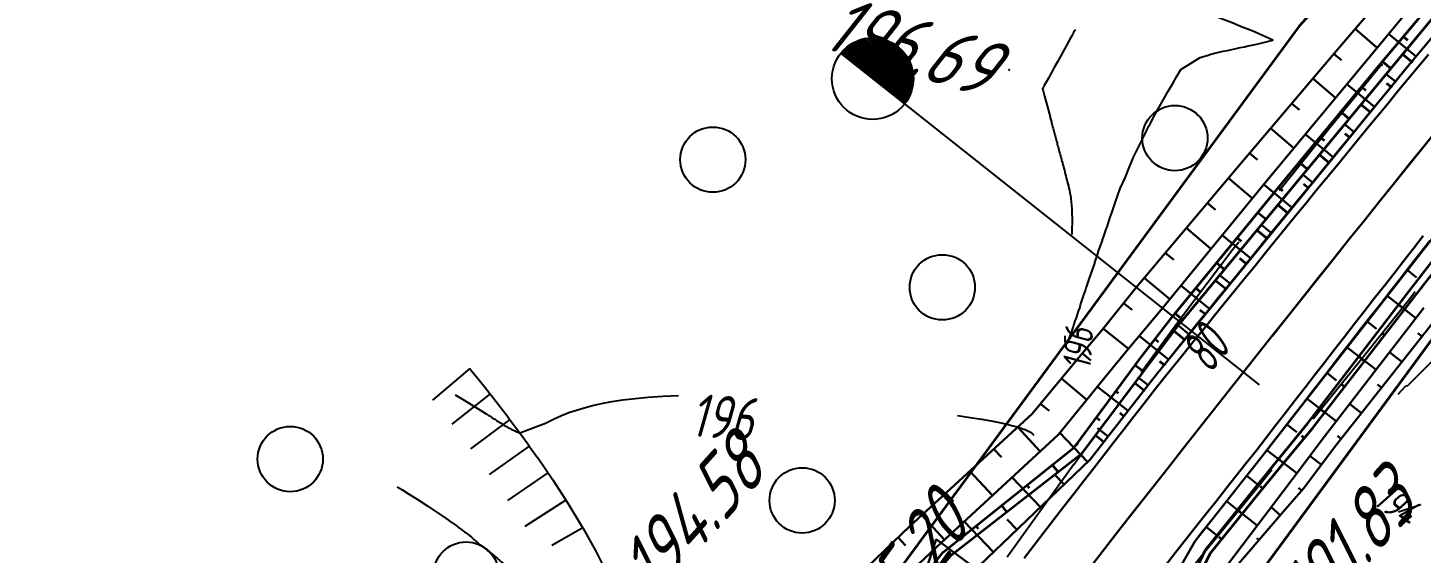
# Model space of a CAD drawing. Header units: millimetres. Extents: x -698 to 8131, y -704 to 4503.
# Drawn here: x 5804.4 to 5889.9, y 3443.6 to 3475.8 of the extents above; entities that cross this region are included whole.
import ezdxf

# ---------------------------------------------------------------- set-up
doc = ezdxf.new("R2010")
doc.units = ezdxf.units.MM
for name, pattern in [('CONTI', [0]), ('DASHED', [0.75, 0.5, -0.25]), ('STROT', [1.7, 0.5, -1.2])]:
    doc.linetypes.add(name, pattern=pattern)
for name, color, linetype, lineweight in [('10', 1, 'Continuous', 35), ('КОПИЯ_ОСЬ_13_ОТКОСЫ', 7, 'Continuous', 30), ('КОПИЯ_ОСЬ_ГРАНИЦЫ_ПОЛОС', 7, 'Continuous', 30), ('КОПИЯ_ОСЬ_ОТКОСЫ', 7, 'Continuous', 30), ('ОСЬ_ВЕРХ_ПОКРЫТИЯ_ГРАНИЦЫ_ПОЛОС', 7, 'Continuous', 30), ('ОСЬ_ВЕРХ_ПОКРЫТИЯ_ОСЬ', 1, 'Continuous', 30), ('Ось_примыкания', 1, 'Continuous', 35)]:
    doc.layers.add(name, color=color, linetype=linetype, lineweight=lineweight)
for name, color, linetype in [('GOR_BDEFAULT', 212, 'CONTI'), ('PI_OTDEFAULT', 172, 'CONTI'), ('PI_TTDEFAULT', 5, 'CONTI'), ('SIT_LDEFAULT', 7, 'CONTI'), ('ZAPSKDEFAULT', 7, 'CONTI'), ('канава', 7, 'Continuous'), ('ОСЬ_ВЕРХ_ПОКРЫТИЯ_КИЛОМЕТЫ', 1, 'Continuous'), ('ОСЬ_ВЕРХ_ПОКРЫТИЯ_ПИКЕТЫ', 1, 'Continuous'), ('разметка', 7, 'Continuous')]:
    doc.layers.add(name, color=color, linetype=linetype)
doc.layers.get('КОПИЯ_ОСЬ_ОТКОСЫ').off()
doc.styles.add('eskd', font='isocpeui.ttf', dxfattribs={"width": 1.2})
doc.styles.add('SHRFT', font='isocpeui.ttf', dxfattribs={"width": 3.5})
doc.styles.get("Standard").update_dxf_attribs({"font": 'isocpeui.ttf'})

# ---------------------------------------------------------------- blocks, each defined once
blk = doc.blocks.new('BL_2004')
at = {"color": 0}
blk.add_circle((0, 0), 2, dxfattribs=at)
blk = doc.blocks.new('6')
at = {"layer": 'канава', "color": 5, "linetype": 'Continuous', "lineweight": 30}
for p, q in [((-1.5, -1.25), (-1.5, 1.25)), ((0, 0.75), (-1.5, 1.25)), ((0, 0.75), (0, -0.75)), ((0, -0.75), (-1.5, -1.25))]:
    blk.add_line(p, q, dxfattribs=at)

msp = doc.modelspace()

# ---------------------------------------------------------------- linework, layer by layer
at = {"layer": '10'}
for p, q in [((5882.403, 3475.894), (5847.463, 3428.424)), ((5861.743, 3417.534), (5896.313, 3464.524))]:
    msp.add_line(p, q, dxfattribs=at)
for points in [[(6238.293, 3301.534), (6214.783, 3329.634), (6217.613, 3334.674), (6201.893, 3353.614), (6122.393, 3443.184), (6075.943, 3479.714), (6071.443, 3471.734), (6046.843, 3491.884), (6036.623, 3498.524), (6027.313, 3504.584), (5993.813, 3539.054), (5979.813, 3548.044), (5955.803, 3550.194), (5957.43, 3542.112), (5944.183, 3536.974), (5916.353, 3513.414), (5882.403, 3475.894), (5847.463, 3428.424), (5792.553, 3358.754), (5758.633, 3317.974), (5746.863, 3308.254), (5727.483, 3300.384), (5710.163, 3297.724), (5663.993, 3297.174)], [(5668.943, 3282.924), (5691.213, 3283.214), (5715.383, 3283.534), (5731.483, 3282.514), (5756.173, 3292.654), (5771.353, 3305.204), (5806.503, 3347.444), (5861.743, 3417.534), (5896.313, 3464.524), (5928.863, 3500.484), (5953.493, 3521.324), (5961.075, 3524.004), (5961.973, 3519.544), (5973.723, 3518.514), (5991.113, 3509.764), (6033.343, 3476.014), (6101.723, 3421.424), (6179.233, 3334.084), (6258.813, 3239.134), (6289.813, 3206.734), (6289.813, 3206.734), (6295.553, 3197.384), (6325.453, 3130.564)]]:
    msp.add_lwpolyline(points, dxfattribs=at)
at = {"layer": 'GOR_BDEFAULT', "color": 212, "flags": 128}
for points, elevation in [([(5868.029, 3456.92), (5868.029, 3456.73), (5868.049, 3456.59), (5868.069, 3456.5), (5868.089, 3456.46), (5868.119, 3456.45), (5868.159, 3456.48), (5868.209, 3456.55), (5868.259, 3456.64), (5868.309, 3456.76), (5868.369, 3456.91), (5868.429, 3457.07), (5868.489, 3457.25), (5868.549, 3457.43), (5868.619, 3457.63), (5868.679, 3457.83), (5868.749, 3458.03), (5868.819, 3458.23), (5868.879, 3458.42), (5868.949, 3458.62), (5869.009, 3458.81), (5869.069, 3459), (5869.129, 3459.18), (5869.189, 3459.36), (5869.249, 3459.53), (5869.299, 3459.7), (5869.349, 3459.86), (5869.399, 3460), (5869.449, 3460.14), (5869.489, 3460.27), (5869.529, 3460.39), (5869.849, 3461.32), (5869.869, 3461.37), (5869.879, 3461.42), (5869.899, 3461.48), (5869.919, 3461.53), (5869.939, 3461.59), (5869.959, 3461.65), (5869.979, 3461.71), (5869.999, 3461.77), (5870.019, 3461.83), (5870.039, 3461.89), (5870.059, 3461.95), (5870.079, 3462), (5870.089, 3462.06), (5870.109, 3462.11), (5870.129, 3462.16), (5870.339, 3462.76), (5870.349, 3462.81), (5870.369, 3462.86), (5870.389, 3462.91), (5870.409, 3462.97), (5870.429, 3463.03), (5870.449, 3463.09), (5870.469, 3463.15), (5870.489, 3463.21), (5870.509, 3463.27), (5870.529, 3463.33), (5870.549, 3463.39), (5870.569, 3463.45), (5870.589, 3463.5), (5870.609, 3463.56), (5870.629, 3463.61), (5870.849, 3464.25), (5870.869, 3464.3), (5870.889, 3464.35), (5870.899, 3464.4), (5870.919, 3464.46), (5870.939, 3464.52), (5870.959, 3464.58), (5870.979, 3464.64), (5870.999, 3464.7), (5871.029, 3464.76), (5871.049, 3464.83), (5871.069, 3464.89), (5871.089, 3464.95), (5871.109, 3465.02), (5871.129, 3465.08), (5871.149, 3465.14), (5871.439, 3465.95), (5871.749, 3466.6), (5872.009, 3467.28), (5872.259, 3467.88), (5872.669, 3468.69), (5872.709, 3468.77), (5872.749, 3468.85), (5872.789, 3468.93), (5872.829, 3469.01), (5872.869, 3469.1), (5872.909, 3469.18), (5872.949, 3469.27), (5872.989, 3469.35), (5873.029, 3469.44), (5873.069, 3469.52), (5873.109, 3469.6), (5873.149, 3469.68), (5873.179, 3469.75), (5873.209, 3469.82), (5873.249, 3469.88), (5873.529, 3470.43), (5873.749, 3470.8), (5874.009, 3471.26), (5874.379, 3471.92), (5874.659, 3472.39), (5874.889, 3472.8), (5875.149, 3473.25), (5876.349, 3473.99), (5876.549, 3474.05), (5876.769, 3474.11), (5876.999, 3474.18), (5877.239, 3474.24), (5877.489, 3474.3), (5877.749, 3474.36), (5878.019, 3474.42), (5878.279, 3474.48), (5878.539, 3474.53), (5878.799, 3474.59), (5879.049, 3474.64), (5879.279, 3474.69), (5879.509, 3474.73), (5879.709, 3474.78), (5879.899, 3474.81), (5880.799, 3475.05), (5879.709, 3475.54), (5879.469, 3475.64), (5879.209, 3475.74), (5878.919, 3475.85), (5878.619, 3475.97), (5878.299, 3476.1), (5877.969, 3476.23), (5877.639, 3476.36), (5877.299, 3476.49), (5876.969, 3476.63), (5876.639, 3476.76), (5876.329, 3476.89), (5876.019, 3477.01), (5875.739, 3477.13), (5875.479, 3477.24), (5875.249, 3477.34), (5874.219, 3477.99), (5874.219, 3478.1), (5874.289, 3478.25), (5874.329, 3478.34), (5874.319, 3478.4), (5874.349, 3478.49), (5874.439, 3478.63), (5874.569, 3478.82), (5874.739, 3479.04), (5874.939, 3479.3), (5875.149, 3479.58), (5875.379, 3479.87), (5875.619, 3480.17), (5875.849, 3480.47), (5876.079, 3480.75), (5876.279, 3481), (5876.449, 3481.22), (5876.589, 3481.4), (5876.699, 3481.53)], 196), ([(5868.679, 3475.69), (5868.649, 3475.64), (5868.579, 3475.51), (5868.469, 3475.31), (5868.329, 3475.06), (5868.169, 3474.76), (5867.979, 3474.43), (5867.789, 3474.08), (5867.589, 3473.72), (5867.389, 3473.36), (5867.199, 3473.03), (5867.039, 3472.72), (5866.889, 3472.47), (5866.779, 3472.27), (5866.709, 3472.14), (5866.679, 3472.06), (5866.709, 3471.93), (5866.799, 3471.61), (5866.939, 3471.09), (5867.139, 3470.34), (5867.149, 3470.28), (5867.169, 3470.22), (5867.179, 3470.16), (5867.199, 3470.09), (5867.219, 3470.03), (5867.229, 3469.97), (5867.249, 3469.9), (5867.269, 3469.83), (5867.289, 3469.76), (5867.309, 3469.69), (5867.329, 3469.62), (5867.349, 3469.55), (5867.369, 3469.48), (5867.379, 3469.4), (5867.409, 3469.33), (5867.429, 3469.25), (5867.449, 3469.17), (5867.469, 3469.09), (5867.489, 3469.01), (5867.509, 3468.93), (5867.529, 3468.85), (5867.559, 3468.76), (5867.579, 3468.67), (5867.599, 3468.59), (5867.629, 3468.5), (5867.649, 3468.4), (5867.679, 3468.31), (5867.699, 3468.22), (5867.729, 3468.12), (5867.749, 3468.03), (5867.779, 3467.93), (5867.809, 3467.83), (5867.829, 3467.72), (5867.859, 3467.62), (5867.889, 3467.52), (5867.919, 3467.41), (5867.949, 3467.3), (5867.979, 3467.19), (5868.009, 3467.08), (5868.039, 3466.96), (5868.069, 3466.85), (5868.099, 3466.73), (5868.129, 3466.61), (5868.159, 3466.49), (5868.189, 3466.37), (5868.229, 3466.24), (5868.259, 3466.11), (5868.289, 3465.98), (5868.319, 3465.84), (5868.349, 3465.68), (5868.379, 3465.52), (5868.409, 3465.34), (5868.429, 3465.14), (5868.449, 3464.92), (5868.459, 3464.69), (5868.469, 3464.43), (5868.479, 3464.14), (5868.479, 3463.83), (5868.469, 3463.49), (5868.459, 3463.12)], 196), ([(5897.279, 3461.96), (5895.079, 3459.8), (5893.099, 3457.86), (5891.389, 3456.18), (5890.019, 3454.82), (5889.059, 3453.86), (5888.959, 3453.84)], 196), ([(5888.939, 3453.84), (5888.469, 3453.32)], 196), ([(5830.649, 3453.31), (5831.099, 3453.03), (5831.739, 3452.64), (5832.559, 3452.13), (5832.619, 3452.09), (5832.679, 3452.05), (5832.749, 3452.01), (5832.809, 3451.97), (5832.879, 3451.93), (5832.939, 3451.88), (5833.009, 3451.84), (5833.079, 3451.8), (5833.139, 3451.76), (5833.209, 3451.71), (5833.279, 3451.67), (5833.349, 3451.63), (5833.429, 3451.58), (5833.499, 3451.54), (5833.569, 3451.49), (5833.639, 3451.45), (5833.719, 3451.4), (5833.789, 3451.36), (5833.869, 3451.32), (5833.939, 3451.28), (5834.019, 3451.24), (5834.089, 3451.2), (5834.159, 3451.16), (5834.229, 3451.13), (5834.299, 3451.09), (5834.369, 3451.06), (5834.439, 3451.04), (5834.499, 3451.02), (5834.559, 3451), (5834.619, 3450.98), (5836.199, 3451.57), (5836.429, 3451.69), (5836.689, 3451.81), (5836.989, 3451.95), (5837.319, 3452.09), (5837.689, 3452.23), (5838.099, 3452.37), (5838.559, 3452.51), (5839.069, 3452.64), (5839.629, 3452.77), (5840.249, 3452.89), (5840.929, 3452.99), (5841.679, 3453.08), (5842.489, 3453.16), (5843.379, 3453.22), (5844.339, 3453.25)], 196), ([(5861.459, 3452.03), (5862.239, 3451.92), (5862.929, 3451.81), (5863.529, 3451.7), (5864.039, 3451.6), (5864.479, 3451.5), (5864.849, 3451.41), (5865.159, 3451.33), (5865.409, 3451.24), (5865.609, 3451.17), (5865.769, 3451.1), (5865.889, 3451.03), (5865.979, 3450.97), (5866.049, 3450.91), (5866.099, 3450.87), (5866.139, 3450.82)], 196), ([(5827.089, 3447.67), (5827.379, 3447.49), (5827.789, 3447.24), (5828.319, 3446.9), (5828.979, 3446.48), (5829.739, 3445.97), (5829.799, 3445.93), (5829.849, 3445.89), (5829.909, 3445.85), (5829.959, 3445.82), (5830.009, 3445.78), (5830.069, 3445.74), (5830.119, 3445.71), (5830.169, 3445.67), (5830.219, 3445.64), (5830.259, 3445.61), (5830.309, 3445.58), (5830.349, 3445.55), (5830.389, 3445.52), (5830.419, 3445.5), (5830.449, 3445.47), (5830.779, 3445.24), (5830.809, 3445.21), (5830.849, 3445.18), (5830.889, 3445.15), (5830.929, 3445.12), (5830.979, 3445.09), (5831.029, 3445.05), (5831.079, 3445.02), (5831.129, 3444.98), (5831.169, 3444.95), (5831.219, 3444.91), (5831.269, 3444.88), (5831.309, 3444.85), (5831.359, 3444.81), (5831.399, 3444.78), (5831.429, 3444.76), (5831.659, 3444.57), (5831.779, 3444.45), (5832.069, 3444.2), (5832.109, 3444.16), (5832.149, 3444.13), (5832.199, 3444.1), (5832.249, 3444.06), (5832.299, 3444.02), (5832.349, 3443.98), (5832.399, 3443.94), (5832.449, 3443.9), (5832.509, 3443.86), (5832.559, 3443.82), (5832.609, 3443.78), (5832.659, 3443.74), (5832.699, 3443.71), (5832.749, 3443.67), (5832.789, 3443.64), (5833.239, 3443.26), (5833.279, 3443.23), (5833.329, 3443.19), (5833.379, 3443.15), (5833.429, 3443.11), (5833.479, 3443.07), (5833.529, 3443.02), (5833.589, 3442.98), (5833.639, 3442.94), (5833.689, 3442.89), (5833.749, 3442.85), (5833.799, 3442.81), (5833.849, 3442.77), (5833.899, 3442.73), (5833.939, 3442.69), (5833.979, 3442.66), (5834.309, 3442.36), (5834.639, 3442.05), (5834.679, 3442.01), (5834.729, 3441.98), (5834.769, 3441.93), (5834.819, 3441.89), (5834.869, 3441.85), (5834.929, 3441.8), (5834.979, 3441.76), (5835.029, 3441.71), (5835.089, 3441.67), (5835.139, 3441.62), (5835.189, 3441.58), (5835.239, 3441.53), (5835.289, 3441.49), (5835.329, 3441.45), (5835.379, 3441.42), (5835.829, 3441), (5835.869, 3440.96), (5835.909, 3440.92), (5835.959, 3440.88), (5836.009, 3440.83), (5836.059, 3440.79), (5836.109, 3440.74), (5836.159, 3440.69), (5836.209, 3440.65), (5836.259, 3440.6), (5836.309, 3440.55), (5836.359, 3440.51), (5836.409, 3440.46), (5836.449, 3440.42), (5836.489, 3440.38), (5836.529, 3440.34), (5836.959, 3439.93), (5836.989, 3439.89), (5837.029, 3439.85), (5837.079, 3439.8), (5837.119, 3439.76), (5837.169, 3439.71), (5837.219, 3439.66), (5837.269, 3439.61), (5837.319, 3439.55), (5837.369, 3439.5), (5837.419, 3439.44), (5837.479, 3439.38), (5837.529, 3439.33), (5837.589, 3439.27), (5837.639, 3439.21), (5837.699, 3439.15), (5837.749, 3439.09), (5837.809, 3439.02), (5837.859, 3438.96), (5837.919, 3438.9), (5837.969, 3438.84), (5838.029, 3438.77), (5838.079, 3438.71), (5838.139, 3438.64), (5838.199, 3438.57), (5838.259, 3438.49), (5838.319, 3438.42), (5838.389, 3438.34), (5838.449, 3438.26), (5838.519, 3438.17), (5838.599, 3438.08)], 194), ([(5889.869, 3446.56), (5889.239, 3446.35), (5888.509, 3446.11)], 194)]:
    msp.add_lwpolyline(points, dxfattribs=dict(at, elevation=elevation))
at = {"layer": 'PI_TTDEFAULT', "color": 5}
msp.add_point((5864.619, 3473.22, 196.688), dxfattribs=at)
at = {"layer": 'SIT_LDEFAULT', "color": 7}
for p, q in [((5887.429, 3473.49), (5884.289, 3469.67)), ((5887.509, 3473.57), (5887.439, 3473.48)), ((5884.289, 3469.67), (5881.219, 3465.85)), ((5881.219, 3465.85), (5881.189, 3465.82)), ((5878.719, 3462.67), (5878.289, 3462.12)), ((5878.289, 3462.12), (5875.259, 3458.13)), ((5886.259, 3455.53), (5889.119, 3459.11)), ((5889.119, 3459.11), (5889.529, 3459.63)), ((5875.259, 3458.13), (5872.719, 3454.68)), ((5883.269, 3451.83), (5886.259, 3455.53)), ((5831.539, 3454.92), (5829.259, 3452.97)), ((5831.539, 3454.92), (5831.659, 3454.78)), ((5831.659, 3454.78), (5831.969, 3454.38)), ((5831.979, 3454.38), (5832.489, 3453.75)), ((5832.489, 3453.75), (5833.149, 3452.92)), ((5832.789, 3453.36), (5830.449, 3451.5)), ((5833.149, 3452.92), (5833.919, 3451.91)), ((5834.009, 3451.78), (5831.599, 3449.99)), ((5833.909, 3451.91), (5834.769, 3450.75)), ((5870.369, 3451.45), (5868.589, 3449)), ((5834.779, 3450.75), (5835.199, 3450.16)), ((5835.189, 3450.16), (5832.739, 3448.42)), ((5835.189, 3450.16), (5835.679, 3449.47)), ((5835.689, 3449.47), (5836.639, 3448.09)), ((5868.579, 3449), (5865.289, 3444.44)), ((5879.989, 3447.81), (5880.739, 3448.73)), ((5836.339, 3448.52), (5833.869, 3446.82)), ((5836.639, 3448.09), (5837.569, 3446.65)), ((5876.589, 3443.63), (5879.989, 3447.81)), ((5837.439, 3446.85), (5834.919, 3445.22)), ((5837.569, 3446.65), (5838.459, 3445.17)), ((5838.479, 3445.14), (5836.569, 3444.07)), ((5838.459, 3445.17), (5838.479, 3445.14)), ((5838.479, 3445.14), (5839.289, 3443.68)), ((5865.289, 3444.44), (5864.509, 3443.34)), ((5839.289, 3443.68), (5840.029, 3442.21)), ((5874.419, 3440.98), (5876.589, 3443.63))]:
    msp.add_line(p, q, dxfattribs=at)
at = {"layer": 'КОПИЯ_ОСЬ_13_ОТКОСЫ'}
for points in [[(5776.431, 3328.181), (5778.193, 3330.375), (5779.323, 3331.8), (5780.45, 3333.233), (5781.577, 3334.673), (5783.831, 3337.57), (5844.966, 3419.512), (5853.583, 3430.954), (5862.279, 3442.336), (5869.594, 3449.342), (5872.542, 3453.125), (5873.724, 3454.636), (5889.003, 3473.343), (5904.501, 3491.87)], [(5770.572, 3328.119), (5772.924, 3330.932), (5774.681, 3333.083), (5775.811, 3334.484), (5776.941, 3335.897), (5778.072, 3337.32), (5780.344, 3340.194), (5811.059, 3380.657), (5820.489, 3398.591), (5828.228, 3414.043), (5830.486, 3416.098), (5840.421, 3425.339), (5843.99, 3428.645), (5845.419, 3429.965), (5852.779, 3436.986), (5860.173, 3443.971), (5867.656, 3450.862), (5870.686, 3454.587), (5871.9, 3456.075), (5874.021, 3458.618), (5880.386, 3466.371), (5886.789, 3474.093), (5894.447, 3483.334)], [(5770.572, 3328.119), (5772.925, 3330.932), (5774.681, 3333.083), (5775.811, 3334.484), (5776.941, 3335.897), (5778.072, 3337.32), (5780.345, 3340.194), (5811.059, 3380.657), (5820.489, 3398.591), (5828.228, 3414.043), (5830.486, 3416.098), (5840.421, 3425.339), (5843.99, 3428.645), (5845.419, 3429.964), (5852.779, 3436.986), (5860.173, 3443.971), (5867.656, 3450.862), (5870.686, 3454.587), (5871.9, 3456.075), (5874.021, 3458.618), (5880.386, 3466.371), (5886.789, 3474.093), (5894.447, 3483.334)], [(5771.232, 3329.929), (5773.545, 3332.789), (5774.122, 3333.514), (5775.249, 3334.913), (5776.377, 3336.325), (5777.507, 3337.747), (5779.778, 3340.62), (5798.411, 3365.145), (5810.852, 3380.813), (5818.617, 3399.999), (5826.929, 3415.02), (5829.637, 3416.737), (5839.117, 3426.324), (5842.525, 3429.756), (5843.891, 3431.127), (5851.195, 3438.203), (5858.533, 3445.243), (5866.037, 3452.131), (5869.11, 3455.828), (5870.342, 3457.305), (5872.415, 3459.889), (5878.578, 3467.204), (5884.775, 3474.491), (5888.502, 3478.854)], [(5885.839, 3475.735), (5887.191, 3474.58)], [(5889.583, 3474.045), (5887.899, 3475.438)], [(5884.54, 3474.215), (5885.004, 3473.818)], [(5883.241, 3472.693), (5884.636, 3471.504)], [(5888.309, 3472.503), (5887.745, 3472.969)], [(5887.036, 3470.96), (5885.343, 3472.356)], [(5881.944, 3471.171), (5882.423, 3470.764)], [(5880.649, 3469.647), (5882.085, 3468.427)], [(5884.495, 3467.871), (5882.786, 3469.274)], [(5885.765, 3469.416), (5885.196, 3469.884)], [(5789.647, 3328.577), (5791.821, 3331.558), (5853.615, 3412.991), (5862.278, 3424.302), (5871.02, 3435.553), (5876.005, 3444.317), (5878.972, 3448.06), (5880.16, 3449.556), (5894.973, 3468.521)], [(5879.355, 3468.122), (5879.848, 3467.705)], [(5878.063, 3466.595), (5879.541, 3465.345)], [(5883.227, 3466.324), (5882.652, 3466.795)], [(5881.961, 3464.777), (5880.235, 3466.187)], [(5876.772, 3465.068), (5877.278, 3464.64)], [(5875.483, 3463.539), (5877.002, 3462.259)], [(5880.695, 3463.228), (5880.115, 3463.701)], [(5879.432, 3461.677), (5877.69, 3463.096)], [(5874.195, 3462.008), (5874.715, 3461.571)], [(5878.17, 3460.126), (5877.584, 3460.602)], [(5889.026, 3460.962), (5889.614, 3460.502)], [(5872.909, 3460.477), (5874.47, 3459.167)], [(5876.909, 3458.573), (5875.151, 3459.999)], [(5871.644, 3458.928), (5872.16, 3458.513)], [(5887.794, 3459.387), (5889.558, 3458.009)], [(5796.391, 3328.12), (5814.748, 3352.853), (5828.134, 3367.809), (5842.599, 3381.955), (5853.314, 3395.168), (5854.64, 3397.924), (5861.077, 3410.921), (5863.225, 3415.233), (5863.656, 3416.095), (5868.143, 3424.594), (5872.671, 3433.071), (5873.563, 3434.726), (5875.749, 3438.763), (5877.945, 3442.796), (5880.831, 3446.596), (5881.987, 3448.114), (5883.96, 3450.748), (5890.05, 3458.643)], [(5842.599, 3381.955), (5853.314, 3395.168), (5854.64, 3397.924), (5861.077, 3410.921), (5863.225, 3415.233), (5863.656, 3416.095), (5868.143, 3424.594), (5872.671, 3433.071), (5873.562, 3434.726), (5875.749, 3438.763), (5877.945, 3442.796), (5880.831, 3446.596), (5881.987, 3448.114), (5883.96, 3450.748), (5890.05, 3458.643)], [(5842.599, 3381.955), (5854.667, 3394.15), (5857.194, 3396.003), (5861.471, 3404.702), (5866.153, 3414.196), (5869.661, 3424.03), (5873.22, 3433.845), (5878.316, 3442.506), (5881.431, 3446.123), (5882.68, 3447.568), (5884.658, 3450.195), (5890.841, 3458.01)], [(5870.392, 3457.368), (5871.942, 3456.125)], [(5875.65, 3457.019), (5875.053, 3457.503)], [(5886.564, 3457.81), (5887.156, 3457.348)], [(5874.392, 3455.464), (5872.599, 3456.913)], [(5889.947, 3456.885), (5889.694, 3457.087)], [(5869.113, 3455.831), (5869.631, 3455.398)], [(5885.334, 3456.233), (5887.114, 3454.847)], [(5888.704, 3455.318), (5887.943, 3455.921)], [(5884.107, 3454.654), (5884.705, 3454.189)], [(5867.834, 3454.293), (5869.393, 3452.997)], [(5871.917, 3452.322), (5870.036, 3453.788)], [(5873.148, 3453.899), (5872.521, 3454.389)], [(5887.463, 3453.75), (5887.222, 3453.941)], [(5882.881, 3453.073), (5884.676, 3451.682)], [(5866.556, 3452.755), (5867.077, 3452.322)], [(5886.223, 3452.181), (5885.5, 3452.752)], [(5865.161, 3451.327), (5866.536, 3449.83)], [(5870.687, 3450.745), (5870.042, 3451.248)], [(5881.656, 3451.492), (5882.268, 3451.019)], [(5869.434, 3449.189), (5867.736, 3450.961)], [(5884.985, 3450.61), (5884.753, 3450.793)], [(5863.688, 3449.975), (5864.148, 3449.474)], [(5880.433, 3449.91), (5882.27, 3448.492)], [(5883.773, 3449.019), (5883.065, 3449.553)], [(5862.215, 3448.622), (5863.593, 3447.12)], [(5866.546, 3446.422), (5864.806, 3448.238)], [(5867.99, 3447.806), (5867.41, 3448.411)], [(5879.194, 3448.34), (5879.82, 3447.842)], [(5860.741, 3447.27), (5861.202, 3446.768)], [(5882.56, 3447.43), (5882.371, 3447.593)], [(5877.951, 3446.773), (5879.833, 3445.282)], [(5881.253, 3445.916), (5880.685, 3446.405)], [(5859.268, 3445.918), (5860.651, 3444.41)], [(5863.657, 3443.655), (5861.863, 3445.527)], [(5865.101, 3445.039), (5864.504, 3445.663)], [(5876.709, 3445.205), (5877.349, 3444.699)], [(5857.808, 3444.551), (5858.275, 3444.062)], [(5879.948, 3444.4), (5879.821, 3444.51)]]:
    msp.add_lwpolyline(points, dxfattribs=at)
at = {"layer": 'КОПИЯ_ОСЬ_ГРАНИЦЫ_ПОЛОС'}
for points in [[(5804.039, 3364.656), (5844.966, 3419.512), (5853.583, 3430.954), (5862.279, 3442.336), (5869.594, 3449.342), (5872.542, 3453.125), (5873.724, 3454.636), (5889.003, 3473.343), (5904.501, 3491.87), (5908.948, 3497.125), (5909.85, 3498.258)], [(5791.715, 3331.412), (5791.821, 3331.558), (5853.615, 3412.991), (5862.278, 3424.302), (5871.02, 3435.553), (5876.005, 3444.317), (5878.972, 3448.06), (5880.16, 3449.556), (5894.973, 3468.521), (5909.963, 3487.255)], [(5890.334, 3474.168), (5889.705, 3473.409), (5889.078, 3472.649), (5888.45, 3471.889), (5887.823, 3471.129), (5887.196, 3470.368), (5886.569, 3469.608), (5885.943, 3468.846), (5885.318, 3468.085), (5884.692, 3467.323), (5884.067, 3466.561), (5883.442, 3465.799), (5882.818, 3465.036), (5882.194, 3464.273), (5881.571, 3463.509), (5880.947, 3462.746), (5880.325, 3461.982), (5879.702, 3461.218), (5879.08, 3460.453), (5878.458, 3459.688), (5877.837, 3458.923), (5877.216, 3458.158), (5876.595, 3457.392), (5875.975, 3456.626), (5875.355, 3455.86), (5874.735, 3455.093), (5874.116, 3454.326), (5873.501, 3453.54), (5872.886, 3452.753), (5872.272, 3451.966), (5871.658, 3451.179), (5871.044, 3450.391), (5870.431, 3449.603), (5869.818, 3448.815), (5869.206, 3448.027), (5868.594, 3447.238), (5867.982, 3446.449), (5867.371, 3445.66), (5866.76, 3444.87), (5866.149, 3444.08), (5865.539, 3443.29)]]:
    msp.add_lwpolyline(points, dxfattribs=at)
at = {"layer": 'ОСЬ_ВЕРХ_ПОКРЫТИЯ_ГРАНИЦЫ_ПОЛОС'}
for points in [[(5869.595, 3449.342), (5870.036, 3449.91), (5870.65, 3450.698), (5871.263, 3451.486), (5871.878, 3452.274), (5872.492, 3453.061), (5873.107, 3453.848), (5873.725, 3454.637), (5874.346, 3455.407), (5874.966, 3456.174), (5875.586, 3456.94), (5876.206, 3457.707), (5876.827, 3458.473), (5877.449, 3459.238), (5878.07, 3460.004), (5878.692, 3460.769), (5879.314, 3461.533), (5879.937, 3462.298), (5880.56, 3463.062), (5881.183, 3463.826), (5881.807, 3464.589), (5882.431, 3465.352), (5883.056, 3466.115), (5883.68, 3466.878), (5884.306, 3467.64), (5884.931, 3468.402), (5885.557, 3469.164), (5886.183, 3469.925), (5886.81, 3470.686), (5887.437, 3471.447), (5888.064, 3472.207), (5888.692, 3472.968), (5889.32, 3473.727), (5889.949, 3474.487)], [(5865.539, 3443.29), (5866.149, 3444.08), (5866.76, 3444.87), (5867.371, 3445.66), (5867.982, 3446.449), (5868.594, 3447.238), (5869.206, 3448.027), (5869.818, 3448.815), (5870.431, 3449.603), (5871.044, 3450.391), (5871.658, 3451.179), (5872.272, 3451.966), (5872.886, 3452.753), (5873.501, 3453.54), (5874.116, 3454.326), (5874.735, 3455.093), (5875.355, 3455.86), (5875.975, 3456.626), (5876.595, 3457.392), (5877.216, 3458.158), (5877.837, 3458.923), (5878.458, 3459.688), (5879.08, 3460.453), (5879.702, 3461.218), (5880.325, 3461.982), (5880.947, 3462.746), (5881.571, 3463.509), (5882.194, 3464.273), (5882.818, 3465.036), (5883.442, 3465.799), (5884.067, 3466.561), (5884.692, 3467.323), (5885.318, 3468.085), (5885.943, 3468.846), (5886.569, 3469.608), (5887.196, 3470.368), (5887.823, 3471.129), (5888.45, 3471.889), (5889.078, 3472.649), (5889.705, 3473.409), (5890.334, 3474.168)], [(5890.023, 3463.045), (5889.417, 3462.272), (5888.811, 3461.498), (5888.206, 3460.725), (5887.601, 3459.951), (5886.996, 3459.177), (5886.391, 3458.403), (5885.787, 3457.628), (5885.184, 3456.853), (5884.581, 3456.078), (5883.978, 3455.302), (5883.375, 3454.526), (5882.773, 3453.75), (5882.171, 3452.974), (5881.57, 3452.197), (5880.969, 3451.42), (5880.368, 3450.643), (5879.768, 3449.866), (5879.149, 3449.087), (5878.53, 3448.308), (5877.911, 3447.529), (5877.293, 3446.749), (5876.675, 3445.97), (5876.058, 3445.189), (5875.441, 3444.409), (5874.824, 3443.628), (5874.208, 3442.847)], [(5874.208, 3442.847), (5874.824, 3443.628), (5875.441, 3444.409), (5876.058, 3445.189), (5876.675, 3445.97), (5877.293, 3446.749), (5877.911, 3447.529), (5878.53, 3448.308), (5879.149, 3449.087), (5879.768, 3449.866), (5880.368, 3450.643), (5880.969, 3451.42), (5881.57, 3452.197), (5882.171, 3452.974), (5882.773, 3453.75), (5883.375, 3454.526), (5883.978, 3455.302), (5884.581, 3456.078), (5885.184, 3456.853), (5885.787, 3457.628), (5886.391, 3458.403), (5886.996, 3459.177), (5887.601, 3459.951), (5888.206, 3460.725), (5888.811, 3461.498), (5889.417, 3462.272), (5890.023, 3463.045)], [(5876.005, 3444.317), (5876.45, 3444.879), (5877.067, 3445.659), (5877.685, 3446.439), (5878.303, 3447.218), (5878.921, 3447.997), (5879.54, 3448.776), (5880.162, 3449.557), (5880.764, 3450.338), (5881.364, 3451.115), (5881.965, 3451.891), (5882.567, 3452.668), (5883.168, 3453.444), (5883.77, 3454.22), (5884.373, 3454.996), (5884.975, 3455.771), (5885.578, 3456.546), (5886.182, 3457.321), (5886.786, 3458.095), (5887.39, 3458.869), (5887.995, 3459.643), (5888.6, 3460.417), (5889.205, 3461.19), (5889.811, 3461.963), (5890.417, 3462.736)]]:
    msp.add_lwpolyline(points, dxfattribs=at)
at = {"layer": 'ОСЬ_ВЕРХ_ПОКРЫТИЯ_КИЛОМЕТЫ'}
for p, q in [((5855.616, 3475.104), (5858.752, 3472.621)), ((5855.74, 3475.134), (5858.752, 3472.749)), ((5855.871, 3475.158), (5858.745, 3472.882)), ((5856.01, 3475.175), (5858.73, 3473.021)), ((5856.158, 3475.185), (5858.706, 3473.168)), ((5856.318, 3475.186), (5858.67, 3473.324)), ((5856.493, 3475.175), (5858.62, 3473.491)), ((5856.687, 3475.149), (5858.549, 3473.675)), ((5854.356, 3474.316), (5858.273, 3471.215)), ((5854.423, 3474.391), (5858.33, 3471.297)), ((5854.493, 3474.463), (5858.385, 3471.381)), ((5854.566, 3474.532), (5858.436, 3471.469)), ((5854.643, 3474.6), (5858.483, 3471.558)), ((5854.722, 3474.664), (5858.528, 3471.651)), ((5854.806, 3474.726), (5858.569, 3471.746)), ((5854.892, 3474.784), (5858.606, 3471.844)), ((5854.983, 3474.84), (5858.64, 3471.945)), ((5855.077, 3474.893), (5858.67, 3472.049)), ((5855.175, 3474.943), (5858.696, 3472.156)), ((5855.278, 3474.989), (5858.717, 3472.266)), ((5855.385, 3475.032), (5858.734, 3472.381)), ((5855.498, 3475.07), (5858.746, 3472.499)), ((5856.912, 3475.098), (5858.449, 3473.882)), ((5857.194, 3475.003), (5858.291, 3474.134)), ((5857.805, 3474.647), (5857.805, 3474.647)), ((5878.988, 3454.685), (5854.293, 3474.239)), ((5854.293, 3474.239), (5858.213, 3471.135))]:
    msp.add_line(p, q, dxfattribs=at)
msp.add_circle((5856.253, 3472.687), 2.5, dxfattribs=at)
at = {"layer": 'ОСЬ_ВЕРХ_ПОКРЫТИЯ_ОСЬ'}
msp.add_lwpolyline([(5784.293, 3329.884), (5785.475, 3331.443), (5787.83, 3334.569), (5787.83, 3334.569), (5848.083, 3414.648), (5848.083, 3414.648, -0.011607), (5907.049, 3489.343)], format="xyb", dxfattribs=at)
at = {"layer": 'ОСЬ_ВЕРХ_ПОКРЫТИЯ_ПИКЕТЫ'}
msp.add_line((5879.968, 3453.909), (5878.008, 3455.461), dxfattribs=at)
msp.add_line((5879.968, 3453.909), (5878.008, 3455.461), dxfattribs=at)
at = {"layer": 'Ось_примыкания', "color": 0}
for p, q in [((5909.184, 3498.872), (5875.134, 3457.728)), ((5888.804, 3475.261), (5889.052, 3475.053)), ((5887.519, 3473.729), (5888.025, 3473.304)), ((5889.385, 3473.657), (5888.752, 3474.184)), ((5886.243, 3472.189), (5886.497, 3471.978)), ((5888.106, 3472.119), (5887.792, 3472.381)), ((5886.828, 3470.582), (5886.202, 3471.102)), ((5884.967, 3470.648), (5885.477, 3470.226)), ((5885.549, 3469.044), (5885.238, 3469.303)), ((5883.692, 3469.107), (5883.947, 3468.896)), ((5882.417, 3467.567), (5882.927, 3467.145)), ((5884.27, 3467.506), (5883.652, 3468.02)), ((5881.142, 3466.026), (5881.397, 3465.815)), ((5882.991, 3465.969), (5882.684, 3466.224)), ((5881.712, 3464.431), (5881.101, 3464.939)), ((5879.873, 3464.48), (5880.379, 3464.065)), ((5880.454, 3462.876), (5879.817, 3463.387)), ((5880.433, 3462.894), (5880.129, 3463.146)), ((5878.605, 3462.933), (5878.855, 3462.729)), ((5879.202, 3461.316), (5878.777, 3461.657)), ((5877.338, 3461.386), (5877.828, 3460.984)), ((5876.07, 3459.839), (5876.312, 3459.641)), ((5877.95, 3459.757), (5877.267, 3460.305)), ((5874.802, 3458.292), (5875.278, 3457.902)), ((5876.697, 3458.197), (5876.321, 3458.5)), ((5888.868, 3458.535), (5888.502, 3458.819)), ((5875.445, 3456.638), (5874.74, 3457.205)), ((5873.573, 3456.714), (5873.793, 3456.544)), ((5887.644, 3456.954), (5887.464, 3457.093)), ((5886.419, 3455.373), (5886.067, 3455.645)), ((5872.356, 3455.127), (5872.743, 3454.839)), ((5874.193, 3455.078), (5873.864, 3455.343)), ((5872.941, 3453.519), (5872.331, 3454.009)), ((5885.195, 3453.791), (5885.022, 3453.925)), ((5871.163, 3453.522), (5871.315, 3453.41)), ((5871.689, 3451.959), (5871.408, 3452.185)), ((5883.97, 3452.21), (5883.632, 3452.472)), ((5869.972, 3451.915), (5870.19, 3451.754)), ((5870.437, 3450.4), (5869.922, 3450.813)), ((5882.723, 3450.647), (5882.564, 3450.779)), ((5868.782, 3450.309), (5868.847, 3450.26)), ((5867.268, 3449.012), (5867.589, 3448.611)), ((5881.446, 3449.108), (5881.139, 3449.362)), ((5865.707, 3447.762), (5865.852, 3447.581)), ((5880.179, 3447.56), (5880.029, 3447.683)), ((5864.146, 3446.512), (5864.461, 3446.119)), ((5878.917, 3446.009), (5878.625, 3446.246)), ((5862.585, 3445.262), (5862.723, 3445.089)), ((5877.655, 3444.457), (5877.513, 3444.572))]:
    msp.add_line(p, q, dxfattribs=at)
for points in [[(5834.717, 3420.436), (5838.808, 3422.608), (5848.129, 3427.904), (5854.334, 3435.795), (5860.579, 3443.656), (5868.627, 3450.101), (5871.486, 3453.957), (5872.632, 3455.498), (5874.657, 3458.114), (5881.013, 3465.87), (5887.406, 3473.595), (5893.851, 3481.275), (5900.333, 3488.924), (5903.478, 3492.717), (5907.878, 3498.011), (5908.813, 3499.215)], [(5853.137, 3403.349), (5853.137, 3403.349), (5857.142, 3412.708), (5859.307, 3417.018), (5860.176, 3418.742), (5866.205, 3426.676), (5872.273, 3434.58), (5876.661, 3443.803), (5879.653, 3447.524), (5880.852, 3449.01), (5882.933, 3451.561), (5889.008, 3459.477), (5895.12, 3467.364), (5901.241, 3475.247), (5907.4, 3483.1), (5910.449, 3486.848)], [(5853.926, 3389.457), (5853.137, 3403.349), (5857.504, 3412.434), (5859.609, 3416.789), (5860.454, 3418.53), (5866.418, 3426.512), (5872.422, 3434.465), (5876.943, 3443.582), (5879.955, 3447.286), (5881.162, 3448.765), (5883.265, 3451.299), (5889.372, 3459.185), (5895.518, 3467.042), (5901.657, 3474.907), (5907.834, 3482.743), (5910.879, 3486.489)], [(5848.129, 3427.904), (5848.129, 3427.904), (5848.129, 3427.904), (5854.543, 3435.831), (5861.061, 3443.477), (5869.103, 3449.727), (5875.134, 3457.728)]]:
    msp.add_lwpolyline(points, dxfattribs=at)
at = {"layer": 'разметка', "linetype": 'DASHED', "lineweight": 30, "ltscale": 14}
msp.add_lwpolyline([(5880.129, 3456.123, -0.005845), (5911.667, 3494.921, -0.048283), (5911.667, 3494.921)], format="xyb", dxfattribs=at)
at = {"layer": 'разметка', "linetype": 'STROT', "lineweight": 30, "ltscale": 7}
msp.add_lwpolyline([(5828.318, 3388.379), (5848.786, 3415.582, -0.006598), (5880.129, 3456.123)], format="xyb", dxfattribs=at)

# ---------------------------------------------------------------- block references
at = {"layer": 'ZAPSKDEFAULT', "color": 7, "rotation": 342.9999999999999}
for p in [(5874.791, 3469.041), (5846.452, 3467.719), (5860.526, 3459.892), (5820.537, 3449.364), (5851.929, 3446.83), (5831.32, 3442.284)]:
    msp.add_blockref('BL_2004', p, dxfattribs=at)
at = {"layer": 'КОПИЯ_ОСЬ_ОТКОСЫ', "linetype": 'Continuous', "rotation": 233.0383145706864}
msp.add_blockref('6', (5860.249, 3442.505), dxfattribs=at)

# ---------------------------------------------------------------- texts
at = {"layer": 'GOR_BDEFAULT', "color": 212, "style": 'SHRFT', "width": 0.75}
for s, height, rotation, p in [('196', 1.7223, 86.19208, (5869.624, 3454.804, 196)), ('196', 2.625, 355.65902, (5845.029, 3450.773, 196)), ('194', 1.7223, 323.15627, (5886.864, 3446.658, 194))]:
    msp.add_text(s, height=height, rotation=rotation, dxfattribs=at).set_placement(p)
at = {"layer": 'PI_OTDEFAULT', "color": 172, "style": 'eskd', "oblique": 10, "width": 0.8}
for s, rotation, p in [('196.69', 343, (5853.013, 3474.597)), ('194.58', 48, (5842.819, 3440.66)), ('191.83', 48, (5883.239, 3439.15)), ('195.20', 54.36543, (5856.454, 3437.009))]:
    msp.add_text(s, height=3.5, rotation=rotation, dxfattribs=at).set_placement(p)
at = {"layer": 'ОСЬ_ВЕРХ_ПОКРЫТИЯ_ПИКЕТЫ', "width": 0.6}
msp.add_text('80', height=2.5, rotation=51.62775, dxfattribs=at).set_placement((5876.959, 3454.538))

doc.saveas('drawing.dxf')
